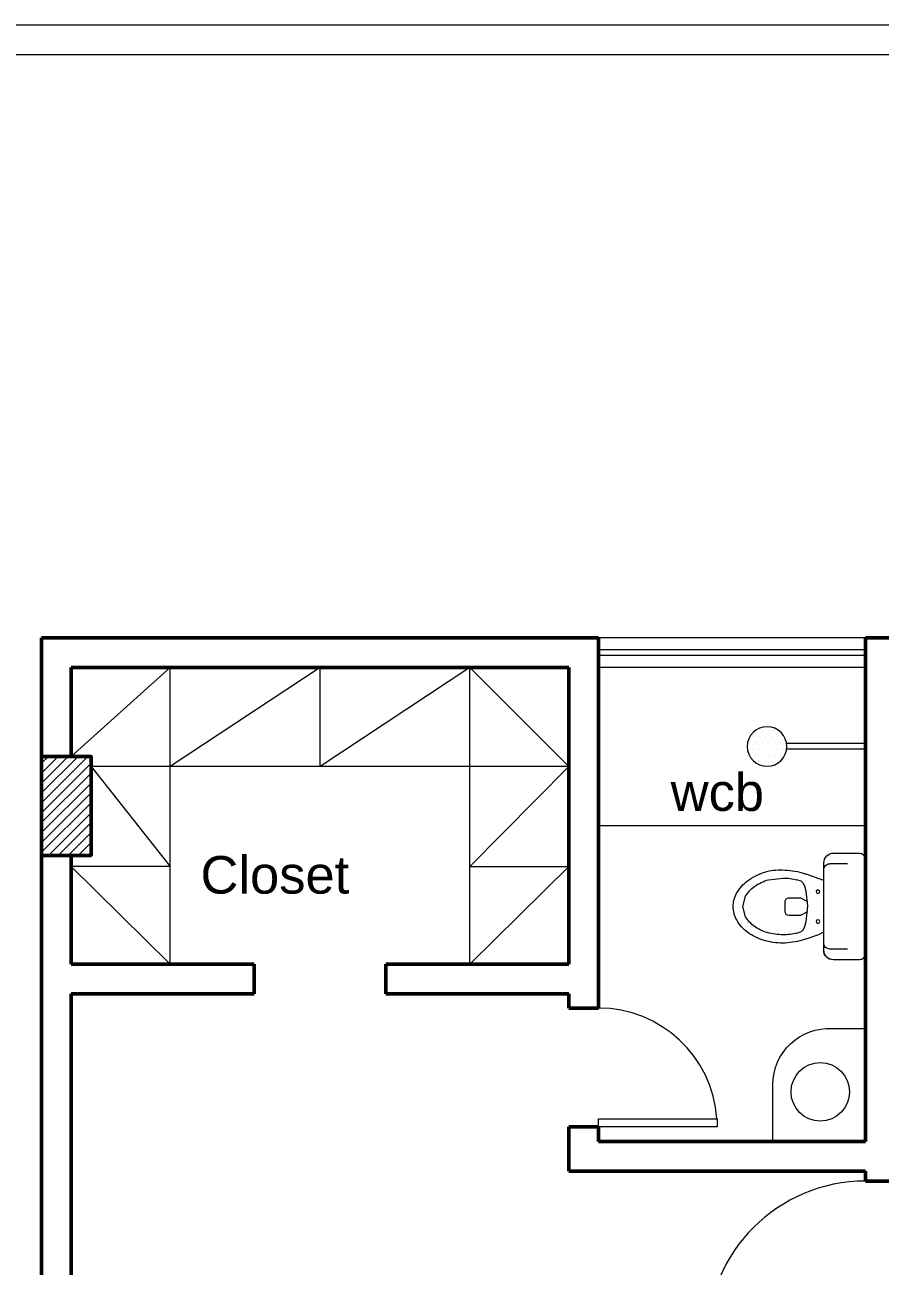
# Model space of a CAD drawing. Header units: millimetres. Extents: x 42 to 552, y 43 to 535.
# Drawn here: x 145.42 to 149.75, y 494.28 to 500.56 of the extents above; entities that cross this region are included whole.
import ezdxf
from ezdxf.enums import TextEntityAlignment as Align

# ---------------------------------------------------------------- set-up
doc = ezdxf.new("R2010")
doc.units = ezdxf.units.MM
doc.header["$LTSCALE"] = 0.75
doc.header["$MEASUREMENT"] = 0
doc.layers.add('Linhas finas', color=7, linetype='Continuous', lineweight=0)
doc.layers.add('Paredes', color=7, linetype='Continuous', lineweight=50)
doc.layers.add('Textos', color=144, linetype='Continuous')
doc.styles.get("Standard").update_dxf_attribs({"font": 'arial.ttf'})

# ---------------------------------------------------------------- blocks, each defined once
blk = doc.blocks.new('01bacicp')
at = {"linetype": 'Continuous'}
for p, q in [((-0.2706145514823159, -0.04460357670330417), (-0.2706145514823159, -0.1746035767033054)), ((0.239385448517683, -0.01460357670330392), (-0.2406145514823157, -0.01460357670330437)), ((0.2693854485176832, -0.1746035767033045), (0.2693854485176832, -0.04460357670330373)), ((-0.2164765364391306, -0.1054577232467011), (-0.2164765364391306, -0.194603576703305)), ((0.2152474334744978, -0.1054577232467011), (0.2152474334744978, -0.194603576703305)), ((-0.2206145514823161, -0.2246035767033052), (0.2193854485176834, -0.2246035767033043)), ((-0.02737638640226336, -0.3078716428601491), (-0.04647607396638431, -0.3431799549571521)), ((0.04351807370469185, -0.3432075525837557), (0.02396491744526319, -0.3078135964639821)), ((-0.04647607396638431, -0.3431799549571521), (-0.04643932322338618, -0.4002178172442719)), ((0.04351807370469185, -0.4002049308092284), (0.04351807370469185, -0.3432075525837557)), ((-0.02643932737489152, -0.4202049308092284), (0.02351807370469228, -0.4202049308092284))]:
    blk.add_line(p, q, dxfattribs=at)
for points in [[(-0.1637798222919002, -0.3131799549571519), (-0.1418242844507267, -0.2500434406069449), (-0.1287974764001989, -0.225286989661726), (0.1312025235998009, -0.225286989661726), (0.1618760914307327, -0.3131799549571501), (0.1631926532019135, -0.3166757295172764)], [(-0.1356184877571369, -0.3609478618362658), (-0.1280360785134169, -0.3378199944772886), (-0.1170644598718011, -0.3266785566126202), (-0.1024541625433466, -0.320178159270645), (-0.07708911818585928, -0.3131799549571519), (0.002023053909016248, -0.3047323785499754), (0.07586001522122565, -0.3131799549571519), (0.1012883778368154, -0.3208728789397539), (0.1167043860742556, -0.3285413964083972), (0.1268030579442625, -0.3393069716741128), (0.1343893847925042, -0.3609478618362658)]]:
    blk.add_lwpolyline(points, dxfattribs=at)
for points in [[(-0.1637798222919091, -0.3131799549571537, 0.02061110160360408), (-0.170903703783976, -0.3333572234040845, 0.07425279290063513), (-0.1858483030329001, -0.4322713041370014, 0.07425279290064182), (-0.1712438540378054, -0.5312361791356559, 0.08494482287113478), (-0.1320253545503922, -0.6095589281618086, 0.1062990259500508), (-0.06905979470089196, -0.6653749348505009, 0.1286422278814191), (-0.001476073966383495, -0.683179954957152, 0.1286422278814231)], [(-0.001476073966383495, -0.683179954957152, 0.1286422278814231), (0.06616846018101707, -0.665607389711873, 0.1062990259500508), (0.1293255407110632, -0.6100081855021529, 0.08494482287114159), (0.1729265249044429, -0.5236758845704075, 0.08995214376240723), (0.1837576775842003, -0.4329066499607124, 0.07425279290063976), (0.1691532285891055, -0.3339417749620606, 0.0211917533070978), (0.1618760914307327, -0.3131799549571501, 0.106299025950046)], [(-0.135618487757136, -0.3609478618362654, 0.06052125276366698), (-0.1440532157571885, -0.4303766385775707, 0.07087421449831834), (-0.132517213808689, -0.5113514678026729, 0.08246842187396071), (-0.1020410036754189, -0.5748324947313841, 0.1068169558707426), (-0.05264624936729323, -0.6204640243330655), (-0.0006145514823163722, -0.6346680695145102)], [(-0.0006145514823163722, -0.6346680695145102), (0.05141714640265782, -0.6204640243330655, 0.1068169558707519), (0.1008119007107862, -0.5748324947313836, 0.08246842187395446), (0.1345479000412544, -0.5045614251791197), (0.1428241127925549, -0.4303766385775707, 0.06052125276367169), (0.1343893847925024, -0.3609478618362654, 0.04535000877136934)]]:
    blk.add_lwpolyline(points, format="xyb", dxfattribs=at)
for centre in [(-0.0770891181858584, -0.2546487511758873), (0.07413697025309052, -0.2546487511758873)]:
    blk.add_circle(centre, 0.009124806254400042, dxfattribs=at)
for centre, radius, start, end in [((-0.2406145514823157, -0.04460357670330417), 0.03, 90, 179.9999999999999), ((0.239385448517683, -0.04460357670330373), 0.03, 0, 90), ((-0.2206145514823161, -0.1746035767033054), 0.05, 180, 270), ((-0.2206145514823161, -0.1760563743102335), 0.05, 180, 269.9999999999999), ((0.2193854485176834, -0.1746035767033045), 0.05, 270, 0), ((-0.1864765364391303, -0.194603576703305), 0.03, 180, 270), ((0.1852474334744976, -0.194603576703305), 0.03, 270, 0), ((-0.02643932737489152, -0.4002049308092284), 0.02, 180.036916919603, 269.9999999999999), ((0.02351807370469228, -0.4002049308092284), 0.02, 270, 0)]:
    blk.add_arc(centre, radius, start, end, dxfattribs=at)
blk = doc.blocks.new('*X22')
at = {"color": 0}
for p, q in [((-52.49999999999999, 39.875), (-52.49999999999999, 39.875)), ((-52.46874999999999, 39.875), (-52.46874999999999, 39.875)), ((-52.43749999999999, 39.875), (-52.43749999999999, 39.875)), ((-52.40624999999999, 39.875), (-52.40624999999999, 39.875)), ((-52.546875, 39.84375), (-52.546875, 39.84375)), ((-52.53125, 39.8125), (-52.53125, 39.8125)), ((-52.515625, 39.84375), (-52.515625, 39.84375)), ((-52.5, 39.8125), (-52.5, 39.8125)), ((-52.484375, 39.84375), (-52.484375, 39.84375)), ((-52.46875, 39.8125), (-52.46875, 39.8125)), ((-52.453125, 39.84375), (-52.453125, 39.84375)), ((-52.4375, 39.8125), (-52.4375, 39.8125)), ((-52.421875, 39.84375), (-52.421875, 39.84375)), ((-52.40625, 39.8125), (-52.40625, 39.8125)), ((-52.390625, 39.84375), (-52.390625, 39.84375)), ((-52.375, 39.8125), (-52.375, 39.8125)), ((-52.54687499999999, 39.78125), (-52.54687499999999, 39.78125)), ((-52.53125, 39.75), (-52.53125, 39.75)), ((-52.51562499999999, 39.78125), (-52.51562499999999, 39.78125)), ((-52.5, 39.75), (-52.5, 39.75)), ((-52.48437499999999, 39.78125), (-52.48437499999999, 39.78125)), ((-52.46875, 39.75), (-52.46875, 39.75)), ((-52.45312499999999, 39.78125), (-52.45312499999999, 39.78125)), ((-52.4375, 39.75), (-52.4375, 39.75)), ((-52.42187499999999, 39.78125), (-52.42187499999999, 39.78125)), ((-52.40625, 39.75), (-52.40625, 39.75)), ((-52.39062499999999, 39.78125), (-52.39062499999999, 39.78125)), ((-52.375, 39.75), (-52.375, 39.75)), ((-52.515625, 39.71875), (-52.515625, 39.71875)), ((-52.484375, 39.71875), (-52.484375, 39.71875)), ((-52.453125, 39.71875), (-52.453125, 39.71875)), ((-52.421875, 39.71875), (-52.421875, 39.71875))]:
    blk.add_line(p, q, dxfattribs=at)
blk = doc.blocks.new('Chuveiro')
for p, q in [((-0.0008242679290546562, 0.01807612479787934), (-0.4008242679290532, 0.01807612479787934)), ((-0.0008242679290546562, -0.01192387520212179), (-0.4008242679290532, -0.01192387520212179))]:
    blk.add_line(p, q)
blk.add_circle((-0.4989452108562205, 0.003962945158271225), 0.1)
blk.add_blockref('*X22', (51.96024720760009, -39.79569768389678))

msp = doc.modelspace()

# ---------------------------------------------------------------- hatches: boundary and pattern name
at = {"layer": 'Linhas finas'}
h = msp.add_hatch(dxfattribs=at)
h.set_pattern_fill('JIS_WOOD', color=256, scale=0.05)
h.set_pattern_definition([(45, (-892.5648568306606, -775.29428601152), (-0.02499999995804921, 0.02499999995804921), [])])
h.paths.add_polyline_path([(145.7571408245007, 496.8619801780084), (145.5071408245007, 496.8619801780084), (145.5071408245007, 496.3619801780084), (145.7571408245007, 496.3619801780084)])

# ---------------------------------------------------------------- linework, layer by layer
for p, q in [((141.2651685374435, 500.5619801780082), (181.3271408245022, 500.5619801780083)), ((141.2651685374435, 500.4119801780082), (181.1771408245021, 500.4119801780082)), ((149.6737731682306, 497.4619801780083), (148.3237731682307, 497.4619801780083)), ((149.6737731682306, 497.4019801780082), (148.3237731682309, 497.4019801780082)), ((149.6737731682306, 497.371980178008), (148.3237731682309, 497.371980178008)), ((146.1571408245006, 497.3119801780082), (145.6571408245006, 496.8619801780084)), ((146.1571408245006, 495.8119801780082), (146.1571408245006, 497.3119801780082)), ((146.9154569963656, 497.3119801780082), (146.1571408245006, 496.8119801780082)), ((146.9154569963656, 496.8119801780082), (146.9154569963656, 497.3119801780082)), ((147.6737731682308, 497.3119801780082), (146.9154569963656, 496.8119801780082)), ((147.6737731682304, 495.8119801780082), (147.6737731682308, 497.3119801780082)), ((148.1737731682304, 496.8119801780082), (147.6737731682308, 497.3119801780082)), ((149.6737731682308, 497.311980178008), (148.3237731682309, 497.3119801780082)), ((148.1737731682304, 496.8119801780082), (145.7571408245007, 496.8119801780082)), ((145.7571408245007, 496.8119801780082), (146.1571408245006, 496.3060641957008)), ((147.6737731682304, 496.3060641957008), (148.1737731682304, 496.8119801780082)), ((149.6737731682306, 496.5119801780081), (148.3237731682307, 496.5119801780083)), ((146.1571408245006, 496.3060641957008), (145.6571408245006, 496.3060641957008)), ((145.6571408245006, 496.3060641957008), (146.1571408245006, 495.8119801780085)), ((147.6737731682304, 496.3060641957008), (148.1737731682304, 496.3060641957008)), ((147.6737731682304, 495.8119801780085), (148.1737731682305, 496.3060641957008))]:
    msp.add_line(p, q, dxfattribs=at)
msp.add_lwpolyline([(149.6737731682306, 494.9146546472084), (149.2053769672586, 494.9146546472084), (149.2053769672586, 495.2036349656686, -0.4263300573500983), (149.5053769672586, 495.4863256545461), (149.6737731682306, 495.4863256545461)], format="xyb", close=True, dxfattribs=at)
msp.add_lwpolyline([(148.3237731682304, 495.0296546472081), (148.9237731682304, 495.0296546472081), (148.9237731682304, 494.9896546472082), (148.3237731682304, 494.9896546472082)], close=True, dxfattribs=at)
msp.add_circle((149.4458313372072, 495.1661223559046), 0.1479122195250966, dxfattribs=at)
for centre, radius, start, end in [((148.3237731682307, 494.9896546472082), 0.5999999999996817, 3.814074834288079, 90), ((149.6737731682306, 493.9146546472079), 0.8000000000001819, 90, 180)]:
    msp.add_arc(centre, radius, start, end, dxfattribs=at)
at = {"layer": 'Paredes'}
for p, q in [((145.5071408245007, 496.8619801780084), (145.5071408245009, 497.4619801780083)), ((145.5071408245009, 497.4619801780083), (148.3237731682307, 497.4619801780083)), ((148.3237731682308, 495.5896546472081), (148.3237731682307, 497.4619801780083)), ((149.6737731682306, 497.4619801780083), (149.8237731682307, 497.4619801780083)), ((149.6737731682306, 497.4619801780083), (149.6737731682306, 494.9146546472084)), ((145.6571408245006, 496.8619801780084), (145.6571408245006, 497.3119801780082)), ((148.1737731682306, 497.3119801780082), (145.6571408245006, 497.3119801780082)), ((148.1737731682304, 495.8119801780082), (148.1737731682306, 497.3119801780082)), ((145.5071408245007, 491.8619801780075), (145.5071408245007, 496.3619801780084)), ((145.6571408245006, 495.8119801780082), (145.6571408245006, 496.3619801780084)), ((146.5821408245003, 495.8119801780085), (145.6571408245006, 495.8119801780082)), ((146.5821408245003, 495.8119801780082), (146.5821408245003, 495.6619801780082)), ((148.1737731682306, 495.8119801780082), (147.2487731682306, 495.8119801780085)), ((147.2487731682306, 495.8119801780082), (147.2487731682306, 495.6619801780082)), ((146.5821408245003, 495.6619801780084), (145.6571408245006, 495.6619801780082)), ((145.6571408245006, 491.8619801780075), (145.6571408245006, 495.6619801780082)), ((148.1737731682306, 495.6619801780082), (147.2487731682306, 495.6619801780084)), ((148.1737731682304, 495.5896546472081), (148.1737731682304, 495.6619801780082)), ((148.3237731682307, 495.5896546472081), (148.1737731682306, 495.5896546472081)), ((148.1737731682306, 494.764654647208), (148.1737731682306, 494.9896546472082)), ((148.3237731682307, 494.9896546472082), (148.1737731682306, 494.9896546472082)), ((148.3237731682307, 494.9146546472081), (148.3237731682308, 494.9896546472082)), ((149.6737731682306, 494.9146546472084), (148.3237731682307, 494.9146546472079)), ((149.6737731682306, 494.764654647208), (148.1737731682304, 494.764654647208)), ((149.6737731682306, 494.7646546472078), (149.6737731682306, 494.7146546472081)), ((149.8237731682304, 494.7146546472081), (149.6737731682306, 494.7146546472081))]:
    msp.add_line(p, q, dxfattribs=at)
msp.add_lwpolyline([(145.5071408245007, 496.8619801780084), (145.7571408245007, 496.8619801780084), (145.7571408245007, 496.3619801780084), (145.5071408245007, 496.3619801780084)], close=True, dxfattribs=at)

# ---------------------------------------------------------------- block references
at = {"layer": 'Linhas finas', "xscale": -1}
for name, p, rotation in [('Chuveiro', (149.6754217040886, 496.9162663801405), 180), ('01bacicp', (149.688376744934, 496.104218009729), 270)]:
    msp.add_blockref(name, p, dxfattribs=dict(at, rotation=rotation))

# ---------------------------------------------------------------- texts
at = {"layer": 'Textos'}
for s, p in [('wcb', (148.925126519687, 496.5868408607457)), ('Closet', (146.687033427452, 496.16844258381))]:
    msp.add_text(s, height=0.19, dxfattribs=at).set_placement(p, align=Align.CENTER)

doc.saveas('drawing.dxf')
